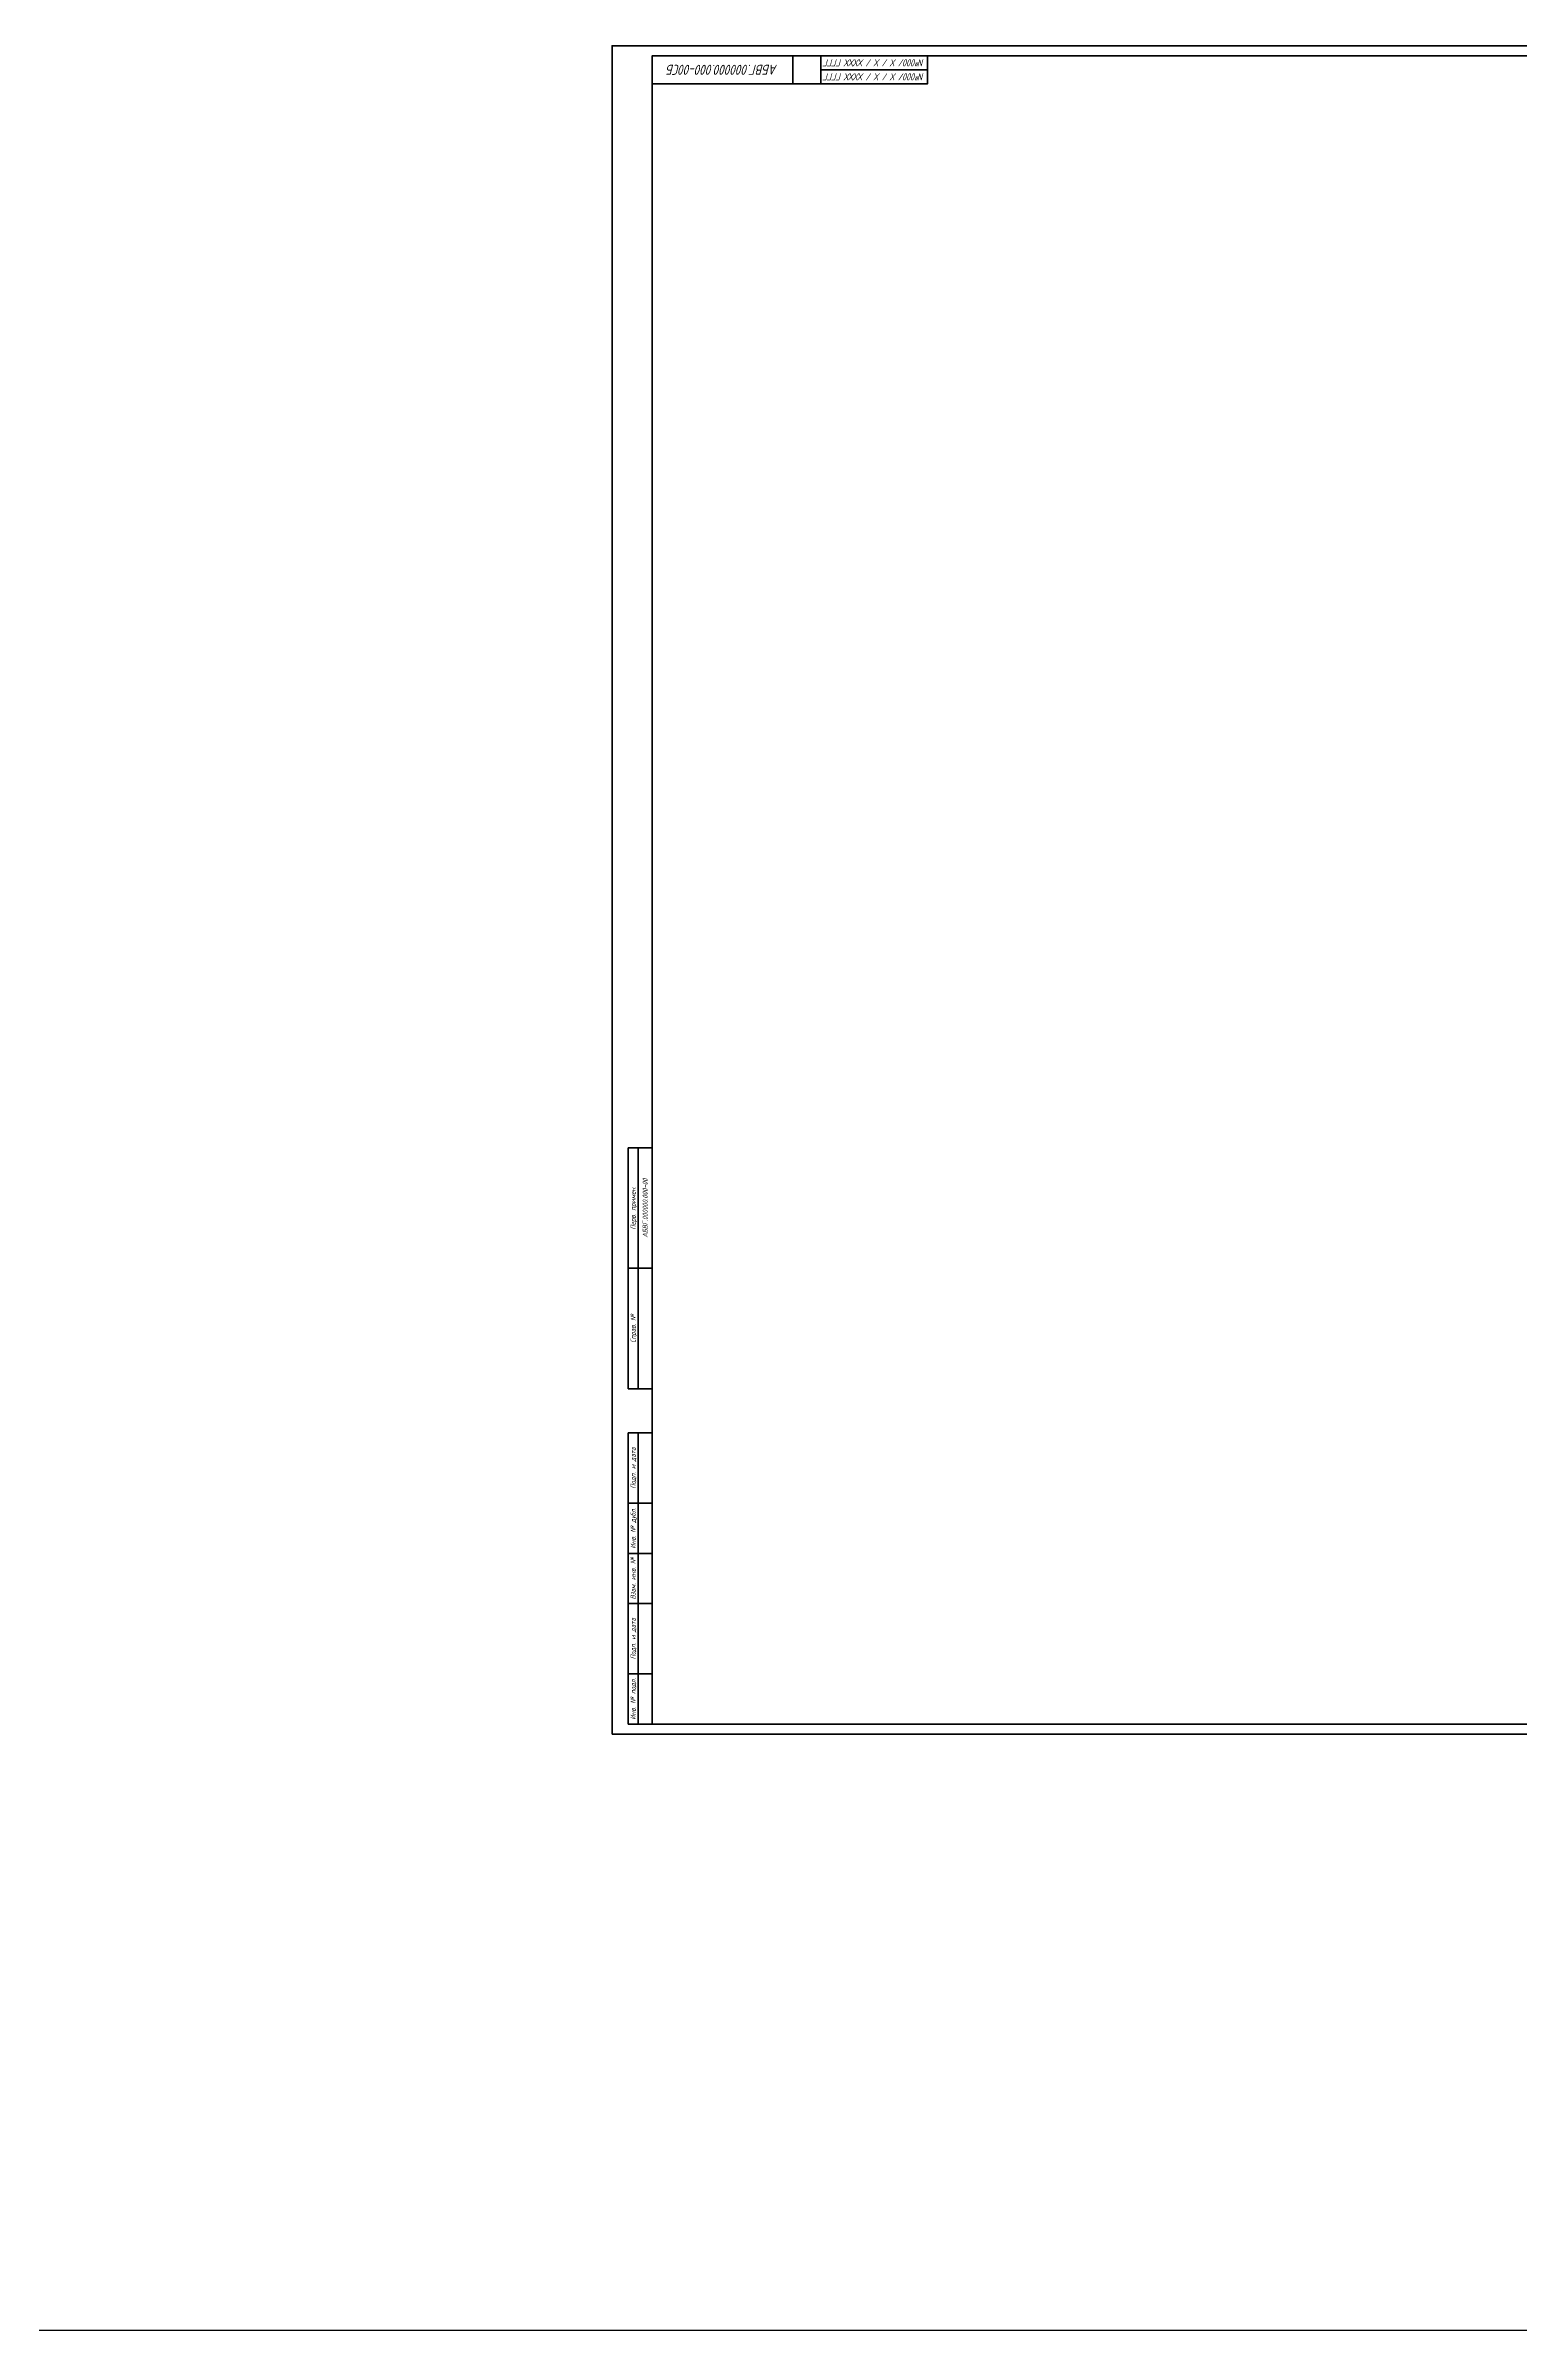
# Model space of a CAD drawing. Header units: inches. Extents: x 0 to 5320, y -3514 to 0.
# Drawn here: x 2660 to 3394, y -3514 to -2376 of the extents above; entities that cross this region are included whole.
import ezdxf

# ---------------------------------------------------------------- set-up
doc = ezdxf.new("R2010")
doc.units = ezdxf.units.IN
doc.header["$MEASUREMENT"] = 0
doc.layers.get('Defpoints').update_dxf_attribs({"color": 30})
doc.styles.add('GOST_A_05.0', font='GOST_A.TTF', dxfattribs={"height": 5})
doc.styles.add('GOST_B_02.5', font='GOST_A.TTF', dxfattribs={"height": 2.5})
doc.styles.add('GOST_B_03.5', font='GOST_A.TTF', dxfattribs={"height": 3.5})

msp = doc.modelspace()

# ---------------------------------------------------------------- linework, layer by layer
at = {"lineweight": 50}
for p, q in [((3032, -2381), (3032, -2395)), ((3046, -2381), (3046, -2395)), ((3046, -2388), (3099, -2388)), ((2950, -2925), (2950, -3045)), ((2950, -2925), (2962, -2925)), ((2955, -2925), (2955, -3045)), ((2950, -2985), (2962, -2985)), ((2950, -3045), (2962, -3045)), ((2950, -3212), (2950, -3067)), ((2950, -3067), (2950, -3152)), ((2950, -3067), (2962, -3067)), ((2955, -3067), (2955, -3212)), ((2950, -3102), (2962, -3102)), ((2950, -3127), (2962, -3127)), ((2950, -3152), (2962, -3152)), ((2950, -3187), (2962, -3187)), ((2950, -3212), (2962, -3212))]:
    msp.add_line(p, q, dxfattribs=at)
msp.add_line((0, -3514), (5320, -3514))
for points in [[(2962, -2381), (3099, -2381), (3099, -2395), (2962, -2395)], [(4126, -3212), (2962, -3212), (2962, -2381), (4126, -2381)]]:
    msp.add_lwpolyline(points, close=True, dxfattribs=at)
at = {"layer": 'Defpoints', "lineweight": 50}
msp.add_lwpolyline([(2942, -3217), (4131, -3217), (4131, -2376), (2942, -2376)], close=True, dxfattribs=at)

# ---------------------------------------------------------------- texts
at = {"color": 1, "lineweight": 13}
for s, insert, char_height, width, attachment_point, rotation, style in [('{\\fGOST type A|b0|i1|c204|p34;АБВГ.000000.000-00СБ}', (2997, -2388), 5, 70, 5, 180, 'GOST_A_05.0'), ('{\\fGOST type A|b0|i1|c204|p34;№000/ Х / Х / ХХХХ ГГГГ}', (3072.5, -2384.5), 3.5, 53, 5, 180, 'GOST_B_03.5'), ('{\\fGOST type A|b0|i1|c204|p34;№000/ Х / Х / ХХХХ ГГГГ}', (3072.5, -2391.5), 3.5, 53, 5, 180, 'GOST_B_03.5'), ('{\\fGOST type A|b0|i1|c204|p34;АБВГ.000000.000-00}', (2957.25, -2955), 2.5, 60, 2, 90, 'GOST_B_02.5')]:
    msp.add_mtext(s, dxfattribs=dict(at, insert=insert, char_height=char_height, width=width, attachment_point=attachment_point, rotation=rotation, style=style))
at = {"lineweight": 13, "char_height": 2.5, "attachment_point": 2, "rotation": 90, "style": 'GOST_B_02.5'}
for s, insert, width in [('{\\fGOST type A|b0|i1|c204|p34;Перв. примен.}', (2951.25, -2955), 60), ('{\\fGOST type A|b0|i1|c204|p34;Справ. №}', (2951.25, -3015), 60), ('{\\fGOST type A|b0|i1|c204|p34;Подп. и дата}', (2951.25, -3084.5), 35), ('{\\fGOST type A|b0|i1|c204|p34;Инв. № дубл.}', (2951.25, -3114.5), 25), ('{\\fGOST type A|b0|i1|c204|p34;Взам. инв. №}', (2951.25, -3139.5), 25), ('{\\fGOST type A|b0|i1|c204|p34;Подп. и дата}', (2951.25, -3169.5), 35), ('{\\fGOST type A|b0|i1|c204|p34;Инв. № подл.}', (2951.25, -3199.5), 25)]:
    msp.add_mtext(s, dxfattribs=dict(at, insert=insert, width=width))

doc.saveas('drawing.dxf')
